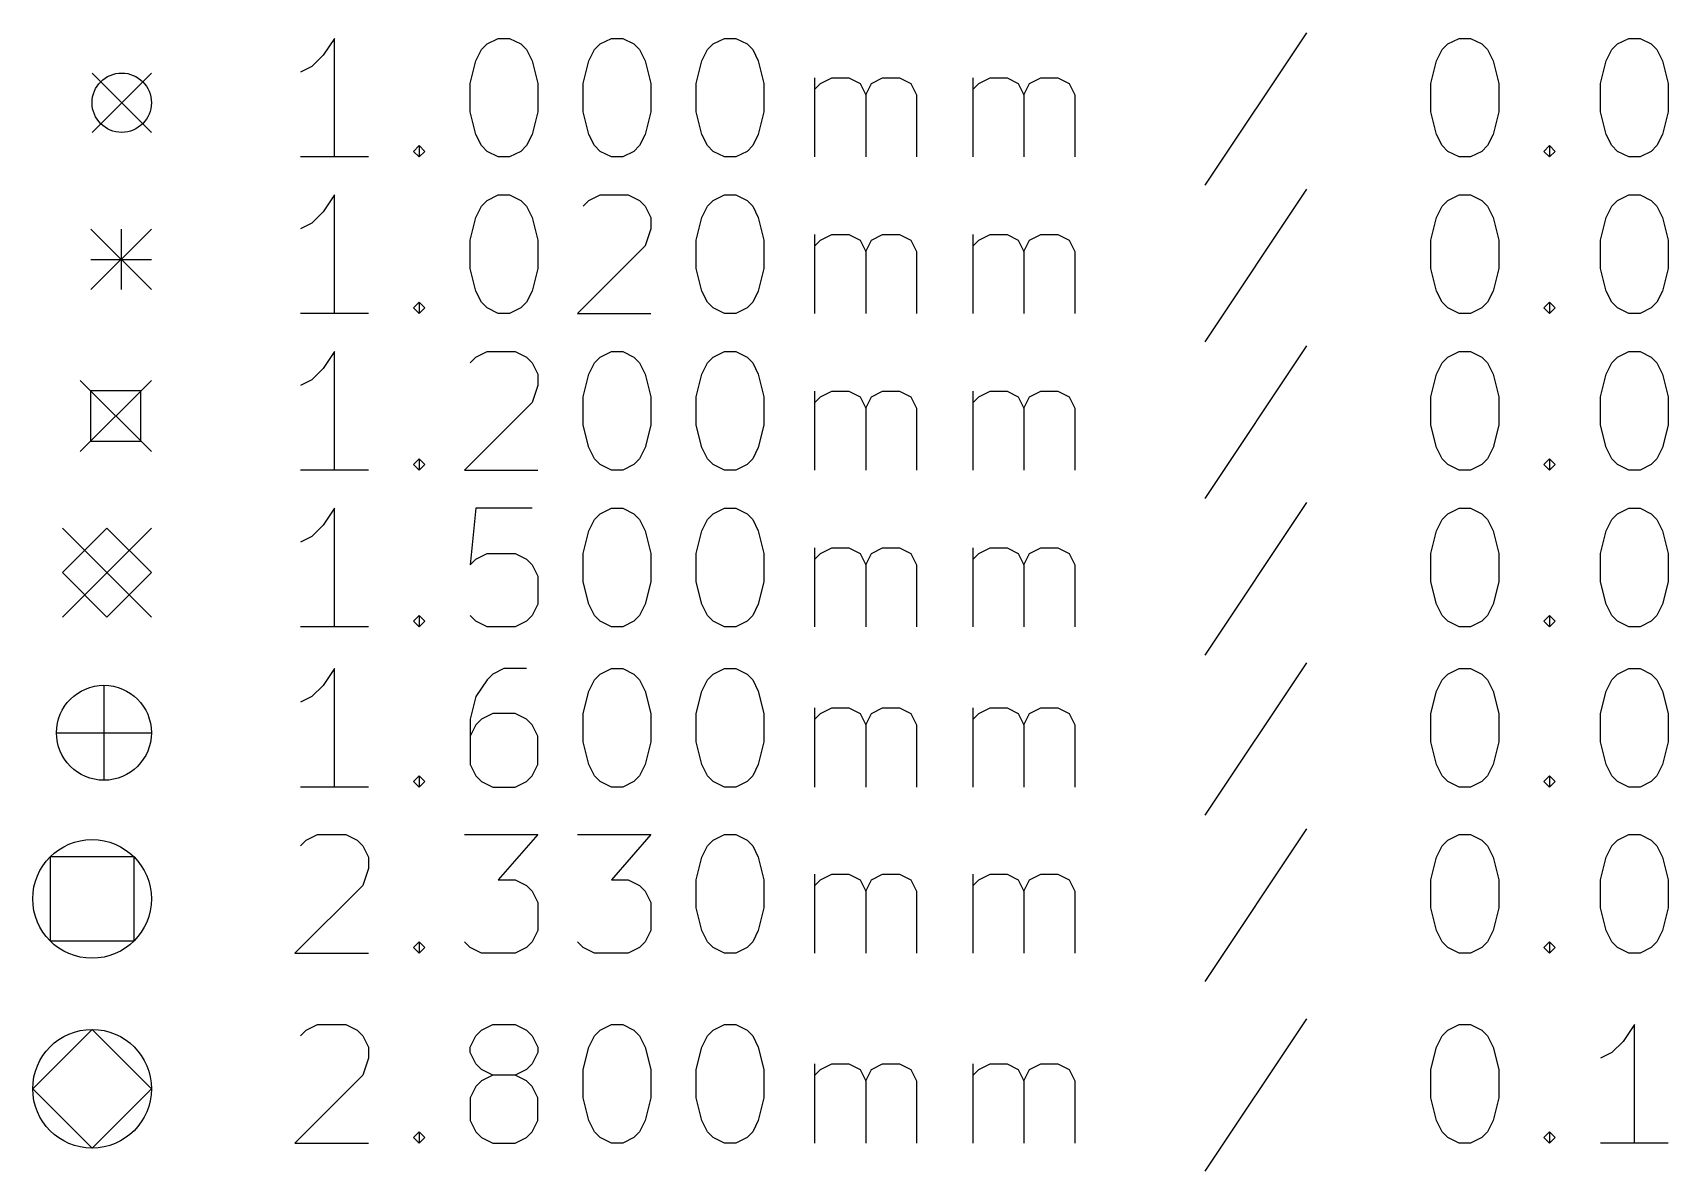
# Model space of a CAD drawing. Extents: x 62 to 364, y -235 to -47.
# Drawn here: x 61.75 to 89.31, y -235.12 to -215.93 of the extents above; entities that cross this region are included whole.
import ezdxf

# ---------------------------------------------------------------- set-up
doc = ezdxf.new("R2010")
doc.units = 0
doc.layers.add('BLACK', color=7, linetype='CONTINUOUS')

msp = doc.modelspace()

# ---------------------------------------------------------------- linework, layer by layer
at = {"layer": 'BLACK', "linetype": 'CONTINUOUS'}
for p, q in [((66.834, -216.025), (66.6435, -216.311)), ((66.834, -218.025), (66.834, -216.025)), ((69.4054, -216.12), (69.5959, -216.025)), ((69.5959, -216.025), (69.7863, -216.025)), ((69.7863, -216.025), (69.9768, -216.12)), ((71.3101, -216.12), (71.5006, -216.025)), ((71.5006, -216.025), (71.6911, -216.025)), ((71.6911, -216.025), (71.8816, -216.12)), ((73.2149, -216.12), (73.4054, -216.025)), ((73.4054, -216.025), (73.5959, -216.025)), ((73.5959, -216.025), (73.7863, -216.12)), ((83.2149, -215.93), (81.5006, -218.501)), ((85.5959, -216.12), (85.7863, -216.025)), ((85.7863, -216.025), (85.9768, -216.025)), ((85.9768, -216.025), (86.1673, -216.12)), ((88.453, -216.12), (88.6435, -216.025)), ((88.6435, -216.025), (88.834, -216.025)), ((88.834, -216.025), (89.0244, -216.12)), ((66.6435, -216.311), (66.453, -216.501)), ((69.2149, -216.406), (69.3101, -216.215)), ((69.3101, -216.215), (69.4054, -216.12)), ((69.9768, -216.12), (70.0721, -216.215)), ((70.0721, -216.215), (70.1673, -216.406)), ((71.1197, -216.406), (71.2149, -216.215)), ((71.2149, -216.215), (71.3101, -216.12)), ((71.8816, -216.12), (71.9768, -216.215)), ((71.9768, -216.215), (72.0721, -216.406)), ((73.0244, -216.406), (73.1197, -216.215)), ((73.1197, -216.215), (73.2149, -216.12)), ((73.7863, -216.12), (73.8816, -216.215)), ((73.8816, -216.215), (73.9768, -216.406)), ((85.4054, -216.406), (85.5006, -216.215)), ((85.5006, -216.215), (85.5959, -216.12)), ((86.1673, -216.12), (86.2625, -216.215)), ((86.2625, -216.215), (86.3578, -216.406)), ((88.2625, -216.406), (88.3578, -216.215)), ((88.3578, -216.215), (88.453, -216.12)), ((89.0244, -216.12), (89.1197, -216.215)), ((89.1197, -216.215), (89.2149, -216.406)), ((62.75, -216.61), (63.75, -217.61)), ((63.75, -216.61), (62.75, -217.61)), ((66.453, -216.501), (66.2625, -216.596)), ((69.1197, -216.787), (69.2149, -216.406)), ((70.1673, -216.406), (70.2625, -216.787)), ((71.0244, -216.787), (71.1197, -216.406)), ((72.0721, -216.406), (72.1673, -216.787)), ((72.9292, -216.787), (73.0244, -216.406)), ((73.9768, -216.406), (74.0721, -216.787)), ((85.3102, -216.787), (85.4054, -216.406)), ((86.3578, -216.406), (86.453, -216.787)), ((88.1673, -216.787), (88.2625, -216.406)), ((89.2149, -216.406), (89.3102, -216.787)), ((69.1197, -217.263), (69.1197, -216.787)), ((70.2625, -216.787), (70.2625, -217.263)), ((71.0244, -217.263), (71.0244, -216.787)), ((72.1673, -216.787), (72.1673, -217.263)), ((72.9292, -217.263), (72.9292, -216.787)), ((74.0721, -216.787), (74.0721, -217.263)), ((74.9292, -218.025), (74.9292, -216.692)), ((74.9292, -216.882), (75.0244, -216.787)), ((75.0244, -216.787), (75.2149, -216.692)), ((75.2149, -216.692), (75.5006, -216.692)), ((75.5006, -216.692), (75.6911, -216.787)), ((75.6911, -216.787), (75.7863, -216.977)), ((75.7863, -216.977), (75.8816, -216.787)), ((75.8816, -216.787), (76.0721, -216.692)), ((76.0721, -216.692), (76.3578, -216.692)), ((76.3578, -216.692), (76.5482, -216.787)), ((76.5482, -216.787), (76.6435, -216.977)), ((77.5959, -218.025), (77.5959, -216.692)), ((77.5959, -216.882), (77.6911, -216.787)), ((77.6911, -216.787), (77.8816, -216.692)), ((77.8816, -216.692), (78.1673, -216.692)), ((78.1673, -216.692), (78.3578, -216.787)), ((78.3578, -216.787), (78.453, -216.977)), ((78.453, -216.977), (78.5482, -216.787)), ((78.5482, -216.787), (78.7387, -216.692)), ((78.7387, -216.692), (79.0244, -216.692)), ((79.0244, -216.692), (79.2149, -216.787)), ((79.2149, -216.787), (79.3101, -216.977)), ((85.3102, -217.263), (85.3102, -216.787)), ((86.453, -216.787), (86.453, -217.263)), ((88.1673, -217.263), (88.1673, -216.787)), ((89.3102, -216.787), (89.3102, -217.263)), ((75.7863, -216.977), (75.7863, -218.025)), ((76.6435, -216.977), (76.6435, -218.025)), ((78.453, -216.977), (78.453, -218.025)), ((79.3101, -216.977), (79.3101, -218.025)), ((69.2149, -217.644), (69.1197, -217.263)), ((70.2625, -217.263), (70.1673, -217.644)), ((71.1197, -217.644), (71.0244, -217.263)), ((72.1673, -217.263), (72.0721, -217.644)), ((73.0244, -217.644), (72.9292, -217.263)), ((74.0721, -217.263), (73.9768, -217.644)), ((85.4054, -217.644), (85.3102, -217.263)), ((86.453, -217.263), (86.3578, -217.644)), ((88.2625, -217.644), (88.1673, -217.263)), ((89.3102, -217.263), (89.2149, -217.644)), ((69.3101, -217.834), (69.2149, -217.644)), ((70.1673, -217.644), (70.0721, -217.834)), ((71.2149, -217.834), (71.1197, -217.644)), ((72.0721, -217.644), (71.9768, -217.834)), ((73.1197, -217.834), (73.0244, -217.644)), ((73.9768, -217.644), (73.8816, -217.834)), ((85.5006, -217.834), (85.4054, -217.644)), ((86.3578, -217.644), (86.2625, -217.834)), ((88.3578, -217.834), (88.2625, -217.644)), ((89.2149, -217.644), (89.1197, -217.834)), ((68.1673, -217.93), (68.2625, -217.834)), ((68.2625, -218.025), (68.1673, -217.93)), ((68.2625, -217.834), (68.3578, -217.93)), ((68.2625, -217.834), (68.2625, -218.025)), ((68.3578, -217.93), (68.2625, -218.025)), ((69.4054, -217.93), (69.3101, -217.834)), ((69.5959, -218.025), (69.4054, -217.93)), ((69.9768, -217.93), (69.7863, -218.025)), ((70.0721, -217.834), (69.9768, -217.93)), ((71.3101, -217.93), (71.2149, -217.834)), ((71.5006, -218.025), (71.3101, -217.93)), ((71.8816, -217.93), (71.6911, -218.025)), ((71.9768, -217.834), (71.8816, -217.93)), ((73.2149, -217.93), (73.1197, -217.834)), ((73.4054, -218.025), (73.2149, -217.93)), ((73.7863, -217.93), (73.5959, -218.025)), ((73.8816, -217.834), (73.7863, -217.93)), ((85.5959, -217.93), (85.5006, -217.834)), ((85.7863, -218.025), (85.5959, -217.93)), ((86.1673, -217.93), (85.9768, -218.025)), ((86.2625, -217.834), (86.1673, -217.93)), ((87.2149, -217.93), (87.3102, -217.834)), ((87.3102, -218.025), (87.2149, -217.93)), ((87.3102, -217.834), (87.4054, -217.93)), ((87.3102, -217.834), (87.3102, -218.025)), ((87.4054, -217.93), (87.3102, -218.025)), ((88.453, -217.93), (88.3578, -217.834)), ((88.6435, -218.025), (88.453, -217.93)), ((89.0244, -217.93), (88.834, -218.025)), ((89.1197, -217.834), (89.0244, -217.93)), ((67.4054, -218.025), (66.2625, -218.025)), ((69.7863, -218.025), (69.5959, -218.025)), ((71.6911, -218.025), (71.5006, -218.025)), ((73.5959, -218.025), (73.4054, -218.025)), ((85.9768, -218.025), (85.7863, -218.025)), ((88.834, -218.025), (88.6435, -218.025)), ((66.834, -218.665), (66.6435, -218.951)), ((66.834, -220.665), (66.834, -218.665)), ((69.3101, -218.855), (69.4054, -218.76)), ((69.4054, -218.76), (69.5959, -218.665)), ((69.5959, -218.665), (69.7863, -218.665)), ((69.7863, -218.665), (69.9768, -218.76)), ((69.9768, -218.76), (70.0721, -218.855)), ((71.0244, -218.855), (71.1197, -218.76)), ((71.1197, -218.76), (71.3101, -218.665)), ((71.3101, -218.665), (71.7863, -218.665)), ((71.7863, -218.665), (71.9768, -218.76)), ((71.9768, -218.76), (72.0721, -218.855)), ((73.1197, -218.855), (73.2149, -218.76)), ((73.2149, -218.76), (73.4054, -218.665)), ((73.4054, -218.665), (73.5959, -218.665)), ((73.5959, -218.665), (73.7863, -218.76)), ((73.7863, -218.76), (73.8816, -218.855)), ((83.2149, -218.57), (81.5006, -221.141)), ((85.5006, -218.855), (85.5959, -218.76)), ((85.5959, -218.76), (85.7863, -218.665)), ((85.7863, -218.665), (85.9768, -218.665)), ((85.9768, -218.665), (86.1673, -218.76)), ((86.1673, -218.76), (86.2625, -218.855)), ((88.3578, -218.855), (88.453, -218.76)), ((88.453, -218.76), (88.6435, -218.665)), ((88.6435, -218.665), (88.834, -218.665)), ((88.834, -218.665), (89.0244, -218.76)), ((89.0244, -218.76), (89.1197, -218.855)), ((66.6435, -218.951), (66.453, -219.141)), ((69.1197, -219.427), (69.2149, -219.046)), ((69.2149, -219.046), (69.3101, -218.855)), ((70.0721, -218.855), (70.1673, -219.046)), ((70.1673, -219.046), (70.2625, -219.427)), ((72.0721, -218.855), (72.1673, -219.046)), ((72.1673, -219.046), (72.1673, -219.236)), ((72.9292, -219.427), (73.0244, -219.046)), ((73.0244, -219.046), (73.1197, -218.855)), ((73.8816, -218.855), (73.9768, -219.046)), ((73.9768, -219.046), (74.0721, -219.427)), ((85.3102, -219.427), (85.4054, -219.046)), ((85.4054, -219.046), (85.5006, -218.855)), ((86.2625, -218.855), (86.3578, -219.046)), ((86.3578, -219.046), (86.453, -219.427)), ((88.1673, -219.427), (88.2625, -219.046)), ((88.2625, -219.046), (88.3578, -218.855)), ((89.1197, -218.855), (89.2149, -219.046)), ((89.2149, -219.046), (89.3102, -219.427)), ((62.73, -219.24), (63.75, -220.26)), ((63.75, -219.24), (62.73, -220.26)), ((63.24, -219.24), (63.24, -220.26)), ((66.453, -219.141), (66.2625, -219.236)), ((72.1673, -219.236), (72.0721, -219.522)), ((74.9292, -220.665), (74.9292, -219.332)), ((75.0244, -219.427), (75.2149, -219.332)), ((75.2149, -219.332), (75.5006, -219.332)), ((75.5006, -219.332), (75.6911, -219.427)), ((75.8816, -219.427), (76.0721, -219.332)), ((76.0721, -219.332), (76.3578, -219.332)), ((76.3578, -219.332), (76.5482, -219.427)), ((77.5959, -220.665), (77.5959, -219.332)), ((77.6911, -219.427), (77.8816, -219.332)), ((77.8816, -219.332), (78.1673, -219.332)), ((78.1673, -219.332), (78.3578, -219.427)), ((78.5482, -219.427), (78.7387, -219.332)), ((78.7387, -219.332), (79.0244, -219.332)), ((79.0244, -219.332), (79.2149, -219.427)), ((69.1197, -219.903), (69.1197, -219.427)), ((70.2625, -219.427), (70.2625, -219.903)), ((72.0721, -219.522), (70.9292, -220.665)), ((72.9292, -219.903), (72.9292, -219.427)), ((74.0721, -219.427), (74.0721, -219.903)), ((74.9292, -219.522), (75.0244, -219.427)), ((75.6911, -219.427), (75.7863, -219.617)), ((75.7863, -219.617), (75.8816, -219.427)), ((75.7863, -219.617), (75.7863, -220.665)), ((76.5482, -219.427), (76.6435, -219.617)), ((76.6435, -219.617), (76.6435, -220.665)), ((77.5959, -219.522), (77.6911, -219.427)), ((78.3578, -219.427), (78.453, -219.617)), ((78.453, -219.617), (78.5482, -219.427)), ((78.453, -219.617), (78.453, -220.665)), ((79.2149, -219.427), (79.3101, -219.617)), ((79.3101, -219.617), (79.3101, -220.665)), ((85.3102, -219.903), (85.3102, -219.427)), ((86.453, -219.427), (86.453, -219.903)), ((88.1673, -219.903), (88.1673, -219.427)), ((89.3102, -219.427), (89.3102, -219.903)), ((62.73, -219.75), (63.75, -219.75)), ((69.2149, -220.284), (69.1197, -219.903)), ((70.2625, -219.903), (70.1673, -220.284)), ((73.0244, -220.284), (72.9292, -219.903)), ((74.0721, -219.903), (73.9768, -220.284)), ((85.4054, -220.284), (85.3102, -219.903)), ((86.453, -219.903), (86.3578, -220.284)), ((88.2625, -220.284), (88.1673, -219.903)), ((89.3102, -219.903), (89.2149, -220.284)), ((68.1673, -220.57), (68.2625, -220.474)), ((68.2625, -220.474), (68.3578, -220.57)), ((68.2625, -220.474), (68.2625, -220.665)), ((69.3101, -220.474), (69.2149, -220.284)), ((69.4054, -220.57), (69.3101, -220.474)), ((70.0721, -220.474), (69.9768, -220.57)), ((70.1673, -220.284), (70.0721, -220.474)), ((73.1197, -220.474), (73.0244, -220.284)), ((73.2149, -220.57), (73.1197, -220.474)), ((73.8816, -220.474), (73.7863, -220.57)), ((73.9768, -220.284), (73.8816, -220.474)), ((85.5006, -220.474), (85.4054, -220.284)), ((85.5959, -220.57), (85.5006, -220.474)), ((86.2625, -220.474), (86.1673, -220.57)), ((86.3578, -220.284), (86.2625, -220.474)), ((87.2149, -220.57), (87.3102, -220.474)), ((87.3102, -220.474), (87.4054, -220.57)), ((87.3102, -220.474), (87.3102, -220.665)), ((88.3578, -220.474), (88.2625, -220.284)), ((88.453, -220.57), (88.3578, -220.474)), ((89.1197, -220.474), (89.0244, -220.57)), ((89.2149, -220.284), (89.1197, -220.474)), ((67.4054, -220.665), (66.2625, -220.665)), ((68.2625, -220.665), (68.1673, -220.57)), ((68.3578, -220.57), (68.2625, -220.665)), ((69.5959, -220.665), (69.4054, -220.57)), ((69.7863, -220.665), (69.5959, -220.665)), ((69.9768, -220.57), (69.7863, -220.665)), ((70.9292, -220.665), (72.1673, -220.665)), ((73.4054, -220.665), (73.2149, -220.57)), ((73.5959, -220.665), (73.4054, -220.665)), ((73.7863, -220.57), (73.5959, -220.665)), ((85.7863, -220.665), (85.5959, -220.57)), ((85.9768, -220.665), (85.7863, -220.665)), ((86.1673, -220.57), (85.9768, -220.665)), ((87.3102, -220.665), (87.2149, -220.57)), ((87.4054, -220.57), (87.3102, -220.665)), ((88.6435, -220.665), (88.453, -220.57)), ((88.834, -220.665), (88.6435, -220.665)), ((89.0244, -220.57), (88.834, -220.665)), ((66.834, -221.305), (66.6435, -221.591)), ((66.834, -223.305), (66.834, -221.305)), ((69.2149, -221.4), (69.4054, -221.305)), ((69.4054, -221.305), (69.8816, -221.305)), ((69.8816, -221.305), (70.0721, -221.4)), ((71.3101, -221.4), (71.5006, -221.305)), ((71.5006, -221.305), (71.6911, -221.305)), ((71.6911, -221.305), (71.8816, -221.4)), ((73.2149, -221.4), (73.4054, -221.305)), ((73.4054, -221.305), (73.5959, -221.305)), ((73.5959, -221.305), (73.7863, -221.4)), ((83.2149, -221.21), (81.5006, -223.781)), ((85.5959, -221.4), (85.7863, -221.305)), ((85.7863, -221.305), (85.9768, -221.305)), ((85.9768, -221.305), (86.1673, -221.4)), ((88.453, -221.4), (88.6435, -221.305)), ((88.6435, -221.305), (88.834, -221.305)), ((88.834, -221.305), (89.0244, -221.4)), ((69.1197, -221.495), (69.2149, -221.4)), ((70.0721, -221.4), (70.1673, -221.495)), ((70.1673, -221.495), (70.2625, -221.686)), ((71.1197, -221.686), (71.2149, -221.495)), ((71.2149, -221.495), (71.3101, -221.4)), ((71.8816, -221.4), (71.9768, -221.495)), ((71.9768, -221.495), (72.0721, -221.686)), ((73.0244, -221.686), (73.1197, -221.495)), ((73.1197, -221.495), (73.2149, -221.4)), ((73.7863, -221.4), (73.8816, -221.495)), ((73.8816, -221.495), (73.9768, -221.686)), ((85.4054, -221.686), (85.5006, -221.495)), ((85.5006, -221.495), (85.5959, -221.4)), ((86.1673, -221.4), (86.2625, -221.495)), ((86.2625, -221.495), (86.3578, -221.686)), ((88.2625, -221.686), (88.3578, -221.495)), ((88.3578, -221.495), (88.453, -221.4)), ((89.0244, -221.4), (89.1197, -221.495)), ((89.1197, -221.495), (89.2149, -221.686)), ((62.55, -221.79), (63.75, -222.99)), ((63.75, -221.79), (62.55, -222.99)), ((66.453, -221.781), (66.2625, -221.876)), ((66.6435, -221.591), (66.453, -221.781)), ((70.2625, -221.686), (70.2625, -221.876)), ((71.0244, -222.067), (71.1197, -221.686)), ((72.0721, -221.686), (72.1673, -222.067)), ((72.9292, -222.067), (73.0244, -221.686)), ((73.9768, -221.686), (74.0721, -222.067)), ((85.3102, -222.067), (85.4054, -221.686)), ((86.3578, -221.686), (86.453, -222.067)), ((88.1673, -222.067), (88.2625, -221.686)), ((89.2149, -221.686), (89.3102, -222.067)), ((63.5743, -221.966), (62.7257, -221.966)), ((62.7257, -221.966), (62.7257, -222.814)), ((63.5743, -222.814), (63.5743, -221.966)), ((70.2625, -221.876), (70.1673, -222.162)), ((71.0244, -222.543), (71.0244, -222.067)), ((72.1673, -222.067), (72.1673, -222.543)), ((72.9292, -222.543), (72.9292, -222.067)), ((74.0721, -222.067), (74.0721, -222.543)), ((74.9292, -223.305), (74.9292, -221.972)), ((74.9292, -222.162), (75.0244, -222.067)), ((75.0244, -222.067), (75.2149, -221.972)), ((75.2149, -221.972), (75.5006, -221.972)), ((75.5006, -221.972), (75.6911, -222.067)), ((75.6911, -222.067), (75.7863, -222.257)), ((75.7863, -222.257), (75.8816, -222.067)), ((75.8816, -222.067), (76.0721, -221.972)), ((76.0721, -221.972), (76.3578, -221.972)), ((76.3578, -221.972), (76.5482, -222.067)), ((76.5482, -222.067), (76.6435, -222.257)), ((77.5959, -223.305), (77.5959, -221.972)), ((77.5959, -222.162), (77.6911, -222.067)), ((77.6911, -222.067), (77.8816, -221.972)), ((77.8816, -221.972), (78.1673, -221.972)), ((78.1673, -221.972), (78.3578, -222.067)), ((78.3578, -222.067), (78.453, -222.257)), ((78.453, -222.257), (78.5482, -222.067)), ((78.5482, -222.067), (78.7387, -221.972)), ((78.7387, -221.972), (79.0244, -221.972)), ((79.0244, -221.972), (79.2149, -222.067)), ((79.2149, -222.067), (79.3101, -222.257)), ((85.3102, -222.543), (85.3102, -222.067)), ((86.453, -222.067), (86.453, -222.543)), ((88.1673, -222.543), (88.1673, -222.067)), ((89.3102, -222.067), (89.3102, -222.543)), ((70.1673, -222.162), (69.0244, -223.305)), ((75.7863, -222.257), (75.7863, -223.305)), ((76.6435, -222.257), (76.6435, -223.305)), ((78.453, -222.257), (78.453, -223.305)), ((79.3101, -222.257), (79.3101, -223.305)), ((71.1197, -222.924), (71.0244, -222.543)), ((72.1673, -222.543), (72.0721, -222.924)), ((73.0244, -222.924), (72.9292, -222.543)), ((74.0721, -222.543), (73.9768, -222.924)), ((85.4054, -222.924), (85.3102, -222.543)), ((86.453, -222.543), (86.3578, -222.924)), ((88.2625, -222.924), (88.1673, -222.543)), ((89.3102, -222.543), (89.2149, -222.924)), ((62.7257, -222.814), (63.5743, -222.814)), ((71.2149, -223.114), (71.1197, -222.924)), ((72.0721, -222.924), (71.9768, -223.114)), ((73.1197, -223.114), (73.0244, -222.924)), ((73.9768, -222.924), (73.8816, -223.114)), ((85.5006, -223.114), (85.4054, -222.924)), ((86.3578, -222.924), (86.2625, -223.114)), ((88.3578, -223.114), (88.2625, -222.924)), ((89.2149, -222.924), (89.1197, -223.114)), ((68.1673, -223.21), (68.2625, -223.114)), ((68.2625, -223.305), (68.1673, -223.21)), ((68.2625, -223.114), (68.3578, -223.21)), ((68.2625, -223.114), (68.2625, -223.305)), ((68.3578, -223.21), (68.2625, -223.305)), ((71.3101, -223.21), (71.2149, -223.114)), ((71.5006, -223.305), (71.3101, -223.21)), ((71.8816, -223.21), (71.6911, -223.305)), ((71.9768, -223.114), (71.8816, -223.21)), ((73.2149, -223.21), (73.1197, -223.114)), ((73.4054, -223.305), (73.2149, -223.21)), ((73.7863, -223.21), (73.5959, -223.305)), ((73.8816, -223.114), (73.7863, -223.21)), ((85.5959, -223.21), (85.5006, -223.114)), ((85.7863, -223.305), (85.5959, -223.21)), ((86.1673, -223.21), (85.9768, -223.305)), ((86.2625, -223.114), (86.1673, -223.21)), ((87.2149, -223.21), (87.3102, -223.114)), ((87.3102, -223.305), (87.2149, -223.21)), ((87.3102, -223.114), (87.4054, -223.21)), ((87.3102, -223.114), (87.3102, -223.305)), ((87.4054, -223.21), (87.3102, -223.305)), ((88.453, -223.21), (88.3578, -223.114)), ((88.6435, -223.305), (88.453, -223.21)), ((89.0244, -223.21), (88.834, -223.305)), ((89.1197, -223.114), (89.0244, -223.21)), ((67.4054, -223.305), (66.2625, -223.305)), ((69.0244, -223.305), (70.2625, -223.305)), ((71.6911, -223.305), (71.5006, -223.305)), ((73.5959, -223.305), (73.4054, -223.305)), ((85.9768, -223.305), (85.7863, -223.305)), ((88.834, -223.305), (88.6435, -223.305)), ((66.834, -223.945), (66.6435, -224.231)), ((66.834, -225.945), (66.834, -223.945)), ((69.2149, -223.945), (69.1197, -224.897)), ((70.1673, -223.945), (69.2149, -223.945)), ((71.2149, -224.135), (71.3101, -224.04)), ((71.3101, -224.04), (71.5006, -223.945)), ((71.5006, -223.945), (71.6911, -223.945)), ((71.6911, -223.945), (71.8816, -224.04)), ((71.8816, -224.04), (71.9768, -224.135)), ((73.1197, -224.135), (73.2149, -224.04)), ((73.2149, -224.04), (73.4054, -223.945)), ((73.4054, -223.945), (73.5959, -223.945)), ((73.5959, -223.945), (73.7863, -224.04)), ((73.7863, -224.04), (73.8816, -224.135)), ((83.2149, -223.85), (81.5006, -226.421)), ((85.5006, -224.135), (85.5959, -224.04)), ((85.5959, -224.04), (85.7863, -223.945)), ((85.7863, -223.945), (85.9768, -223.945)), ((85.9768, -223.945), (86.1673, -224.04)), ((86.1673, -224.04), (86.2625, -224.135)), ((88.3578, -224.135), (88.453, -224.04)), ((88.453, -224.04), (88.6435, -223.945)), ((88.6435, -223.945), (88.834, -223.945)), ((88.834, -223.945), (89.0244, -224.04)), ((89.0244, -224.04), (89.1197, -224.135)), ((62.25, -224.28), (63.75, -225.78)), ((63.75, -224.28), (62.25, -225.78)), ((63, -224.28), (62.25, -225.03)), ((63.75, -225.03), (63, -224.28)), ((66.6435, -224.231), (66.453, -224.421)), ((71.0244, -224.707), (71.1197, -224.326)), ((71.1197, -224.326), (71.2149, -224.135)), ((71.9768, -224.135), (72.0721, -224.326)), ((72.0721, -224.326), (72.1673, -224.707)), ((72.9292, -224.707), (73.0244, -224.326)), ((73.0244, -224.326), (73.1197, -224.135)), ((73.8816, -224.135), (73.9768, -224.326)), ((73.9768, -224.326), (74.0721, -224.707)), ((85.3102, -224.707), (85.4054, -224.326)), ((85.4054, -224.326), (85.5006, -224.135)), ((86.2625, -224.135), (86.3578, -224.326)), ((86.3578, -224.326), (86.453, -224.707)), ((88.1673, -224.707), (88.2625, -224.326)), ((88.2625, -224.326), (88.3578, -224.135)), ((89.1197, -224.135), (89.2149, -224.326)), ((89.2149, -224.326), (89.3102, -224.707)), ((66.453, -224.421), (66.2625, -224.516)), ((74.9292, -225.945), (74.9292, -224.612)), ((75.0244, -224.707), (75.2149, -224.612)), ((75.2149, -224.612), (75.5006, -224.612)), ((75.5006, -224.612), (75.6911, -224.707)), ((75.8816, -224.707), (76.0721, -224.612)), ((76.0721, -224.612), (76.3578, -224.612)), ((76.3578, -224.612), (76.5482, -224.707)), ((77.5959, -225.945), (77.5959, -224.612)), ((77.6911, -224.707), (77.8816, -224.612)), ((77.8816, -224.612), (78.1673, -224.612)), ((78.1673, -224.612), (78.3578, -224.707)), ((78.5482, -224.707), (78.7387, -224.612)), ((78.7387, -224.612), (79.0244, -224.612)), ((79.0244, -224.612), (79.2149, -224.707)), ((69.1197, -224.897), (69.2149, -224.802)), ((69.2149, -224.802), (69.4054, -224.707)), ((69.4054, -224.707), (69.8816, -224.707)), ((69.8816, -224.707), (70.0721, -224.802)), ((70.0721, -224.802), (70.1673, -224.897)), ((71.0244, -225.183), (71.0244, -224.707)), ((72.1673, -224.707), (72.1673, -225.183)), ((72.9292, -225.183), (72.9292, -224.707)), ((74.0721, -224.707), (74.0721, -225.183)), ((74.9292, -224.802), (75.0244, -224.707)), ((75.6911, -224.707), (75.7863, -224.897)), ((75.7863, -224.897), (75.8816, -224.707)), ((76.5482, -224.707), (76.6435, -224.897)), ((77.5959, -224.802), (77.6911, -224.707)), ((78.3578, -224.707), (78.453, -224.897)), ((78.453, -224.897), (78.5482, -224.707)), ((79.2149, -224.707), (79.3101, -224.897)), ((85.3102, -225.183), (85.3102, -224.707)), ((86.453, -224.707), (86.453, -225.183)), ((88.1673, -225.183), (88.1673, -224.707)), ((89.3102, -224.707), (89.3102, -225.183)), ((62.25, -225.03), (63, -225.78)), ((63, -225.78), (63.75, -225.03)), ((70.1673, -224.897), (70.2625, -225.088)), ((70.2625, -225.088), (70.2625, -225.564)), ((75.7863, -224.897), (75.7863, -225.945)), ((76.6435, -224.897), (76.6435, -225.945)), ((78.453, -224.897), (78.453, -225.945)), ((79.3101, -224.897), (79.3101, -225.945)), ((71.1197, -225.564), (71.0244, -225.183)), ((72.1673, -225.183), (72.0721, -225.564)), ((73.0244, -225.564), (72.9292, -225.183)), ((74.0721, -225.183), (73.9768, -225.564)), ((85.4054, -225.564), (85.3102, -225.183)), ((86.453, -225.183), (86.3578, -225.564)), ((88.2625, -225.564), (88.1673, -225.183)), ((89.3102, -225.183), (89.2149, -225.564)), ((70.2625, -225.564), (70.1673, -225.754)), ((71.2149, -225.754), (71.1197, -225.564)), ((72.0721, -225.564), (71.9768, -225.754)), ((73.1197, -225.754), (73.0244, -225.564)), ((73.9768, -225.564), (73.8816, -225.754)), ((85.5006, -225.754), (85.4054, -225.564)), ((86.3578, -225.564), (86.2625, -225.754)), ((88.3578, -225.754), (88.2625, -225.564)), ((89.2149, -225.564), (89.1197, -225.754)), ((67.4054, -225.945), (66.2625, -225.945)), ((68.1673, -225.85), (68.2625, -225.754)), ((68.2625, -225.945), (68.1673, -225.85)), ((68.2625, -225.754), (68.3578, -225.85)), ((68.2625, -225.754), (68.2625, -225.945)), ((68.3578, -225.85), (68.2625, -225.945)), ((69.2149, -225.85), (69.1197, -225.754)), ((69.4054, -225.945), (69.2149, -225.85)), ((69.8816, -225.945), (69.4054, -225.945)), ((70.0721, -225.85), (69.8816, -225.945)), ((70.1673, -225.754), (70.0721, -225.85)), ((71.3101, -225.85), (71.2149, -225.754)), ((71.5006, -225.945), (71.3101, -225.85)), ((71.6911, -225.945), (71.5006, -225.945)), ((71.8816, -225.85), (71.6911, -225.945)), ((71.9768, -225.754), (71.8816, -225.85)), ((73.2149, -225.85), (73.1197, -225.754)), ((73.4054, -225.945), (73.2149, -225.85)), ((73.5959, -225.945), (73.4054, -225.945)), ((73.7863, -225.85), (73.5959, -225.945)), ((73.8816, -225.754), (73.7863, -225.85)), ((85.5959, -225.85), (85.5006, -225.754)), ((85.7863, -225.945), (85.5959, -225.85)), ((85.9768, -225.945), (85.7863, -225.945)), ((86.1673, -225.85), (85.9768, -225.945)), ((86.2625, -225.754), (86.1673, -225.85)), ((87.2149, -225.85), (87.3102, -225.754)), ((87.3102, -225.945), (87.2149, -225.85)), ((87.3102, -225.754), (87.4054, -225.85)), ((87.3102, -225.754), (87.3102, -225.945)), ((87.4054, -225.85), (87.3102, -225.945)), ((88.453, -225.85), (88.3578, -225.754)), ((88.6435, -225.945), (88.453, -225.85)), ((88.834, -225.945), (88.6435, -225.945)), ((89.0244, -225.85), (88.834, -225.945)), ((89.1197, -225.754), (89.0244, -225.85)), ((66.834, -226.645), (66.6435, -226.931)), ((66.834, -228.645), (66.834, -226.645)), ((69.5006, -226.74), (69.4054, -226.835)), ((69.6911, -226.645), (69.5006, -226.74)), ((70.0721, -226.645), (69.6911, -226.645)), ((71.2149, -226.835), (71.3101, -226.74)), ((71.3101, -226.74), (71.5006, -226.645)), ((71.5006, -226.645), (71.6911, -226.645)), ((71.6911, -226.645), (71.8816, -226.74)), ((71.8816, -226.74), (71.9768, -226.835)), ((73.1197, -226.835), (73.2149, -226.74)), ((73.2149, -226.74), (73.4054, -226.645)), ((73.4054, -226.645), (73.5959, -226.645)), ((73.5959, -226.645), (73.7863, -226.74)), ((73.7863, -226.74), (73.8816, -226.835)), ((83.2149, -226.55), (81.5006, -229.121)), ((85.5006, -226.835), (85.5959, -226.74)), ((85.5959, -226.74), (85.7863, -226.645)), ((85.7863, -226.645), (85.9768, -226.645)), ((85.9768, -226.645), (86.1673, -226.74)), ((86.1673, -226.74), (86.2625, -226.835)), ((88.3578, -226.835), (88.453, -226.74)), ((88.453, -226.74), (88.6435, -226.645)), ((88.6435, -226.645), (88.834, -226.645)), ((88.834, -226.645), (89.0244, -226.74)), ((89.0244, -226.74), (89.1197, -226.835)), ((62.95, -226.93), (62.95, -228.53)), ((66.6435, -226.931), (66.453, -227.121)), ((69.4054, -226.835), (69.2149, -227.121)), ((71.0244, -227.407), (71.1197, -227.026)), ((71.1197, -227.026), (71.2149, -226.835)), ((71.9768, -226.835), (72.0721, -227.026)), ((72.0721, -227.026), (72.1673, -227.407)), ((72.9292, -227.407), (73.0244, -227.026)), ((73.0244, -227.026), (73.1197, -226.835)), ((73.8816, -226.835), (73.9768, -227.026)), ((73.9768, -227.026), (74.0721, -227.407)), ((85.3102, -227.407), (85.4054, -227.026)), ((85.4054, -227.026), (85.5006, -226.835)), ((86.2625, -226.835), (86.3578, -227.026)), ((86.3578, -227.026), (86.453, -227.407)), ((88.1673, -227.407), (88.2625, -227.026)), ((88.2625, -227.026), (88.3578, -226.835)), ((89.1197, -226.835), (89.2149, -227.026)), ((89.2149, -227.026), (89.3102, -227.407)), ((66.453, -227.121), (66.2625, -227.216)), ((69.2149, -227.121), (69.1197, -227.502)), ((74.9292, -228.645), (74.9292, -227.312)), ((75.0244, -227.407), (75.2149, -227.312)), ((75.2149, -227.312), (75.5006, -227.312)), ((75.5006, -227.312), (75.6911, -227.407)), ((75.8816, -227.407), (76.0721, -227.312)), ((76.0721, -227.312), (76.3578, -227.312)), ((76.3578, -227.312), (76.5482, -227.407)), ((77.5959, -228.645), (77.5959, -227.312)), ((77.6911, -227.407), (77.8816, -227.312)), ((77.8816, -227.312), (78.1673, -227.312)), ((78.1673, -227.312), (78.3578, -227.407)), ((78.5482, -227.407), (78.7387, -227.312)), ((78.7387, -227.312), (79.0244, -227.312)), ((79.0244, -227.312), (79.2149, -227.407)), ((69.1197, -227.502), (69.1197, -228.264)), ((69.2149, -227.597), (69.1197, -227.788)), ((69.3101, -227.502), (69.2149, -227.597)), ((69.5006, -227.407), (69.3101, -227.502)), ((69.8816, -227.407), (69.5006, -227.407)), ((70.0721, -227.502), (69.8816, -227.407)), ((70.1673, -227.597), (70.0721, -227.502)), ((70.2625, -227.788), (70.1673, -227.597)), ((71.0244, -227.883), (71.0244, -227.407)), ((72.1673, -227.407), (72.1673, -227.883)), ((72.9292, -227.883), (72.9292, -227.407)), ((74.0721, -227.407), (74.0721, -227.883)), ((74.9292, -227.502), (75.0244, -227.407)), ((75.6911, -227.407), (75.7863, -227.597)), ((75.7863, -227.597), (75.8816, -227.407)), ((75.7863, -227.597), (75.7863, -228.645)), ((76.5482, -227.407), (76.6435, -227.597)), ((76.6435, -227.597), (76.6435, -228.645)), ((77.5959, -227.502), (77.6911, -227.407)), ((78.3578, -227.407), (78.453, -227.597)), ((78.453, -227.597), (78.5482, -227.407)), ((78.453, -227.597), (78.453, -228.645)), ((79.2149, -227.407), (79.3101, -227.597)), ((79.3101, -227.597), (79.3101, -228.645)), ((85.3102, -227.883), (85.3102, -227.407)), ((86.453, -227.407), (86.453, -227.883)), ((88.1673, -227.883), (88.1673, -227.407)), ((89.3102, -227.407), (89.3102, -227.883)), ((62.15, -227.73), (63.75, -227.73)), ((70.2625, -228.264), (70.2625, -227.788)), ((71.1197, -228.264), (71.0244, -227.883)), ((72.1673, -227.883), (72.0721, -228.264)), ((73.0244, -228.264), (72.9292, -227.883)), ((74.0721, -227.883), (73.9768, -228.264)), ((85.4054, -228.264), (85.3102, -227.883)), ((86.453, -227.883), (86.3578, -228.264)), ((88.2625, -228.264), (88.1673, -227.883)), ((89.3102, -227.883), (89.2149, -228.264)), ((68.1673, -228.55), (68.2625, -228.454)), ((68.2625, -228.454), (68.3578, -228.55)), ((68.2625, -228.454), (68.2625, -228.645)), ((69.1197, -228.264), (69.2149, -228.454)), ((69.2149, -228.454), (69.3101, -228.55)), ((70.0721, -228.55), (70.1673, -228.454)), ((70.1673, -228.454), (70.2625, -228.264)), ((71.2149, -228.454), (71.1197, -228.264)), ((71.3101, -228.55), (71.2149, -228.454)), ((71.9768, -228.454), (71.8816, -228.55)), ((72.0721, -228.264), (71.9768, -228.454)), ((73.1197, -228.454), (73.0244, -228.264)), ((73.2149, -228.55), (73.1197, -228.454)), ((73.8816, -228.454), (73.7863, -228.55)), ((73.9768, -228.264), (73.8816, -228.454)), ((85.5006, -228.454), (85.4054, -228.264)), ((85.5959, -228.55), (85.5006, -228.454)), ((86.2625, -228.454), (86.1673, -228.55)), ((86.3578, -228.264), (86.2625, -228.454)), ((87.2149, -228.55), (87.3102, -228.454)), ((87.3102, -228.454), (87.4054, -228.55)), ((87.3102, -228.454), (87.3102, -228.645)), ((88.3578, -228.454), (88.2625, -228.264)), ((88.453, -228.55), (88.3578, -228.454)), ((89.1197, -228.454), (89.0244, -228.55)), ((89.2149, -228.264), (89.1197, -228.454)), ((67.4054, -228.645), (66.2625, -228.645)), ((68.2625, -228.645), (68.1673, -228.55)), ((68.3578, -228.55), (68.2625, -228.645)), ((69.3101, -228.55), (69.5006, -228.645)), ((69.5006, -228.645), (69.8816, -228.645)), ((69.8816, -228.645), (70.0721, -228.55)), ((71.5006, -228.645), (71.3101, -228.55)), ((71.6911, -228.645), (71.5006, -228.645)), ((71.8816, -228.55), (71.6911, -228.645)), ((73.4054, -228.645), (73.2149, -228.55)), ((73.5959, -228.645), (73.4054, -228.645)), ((73.7863, -228.55), (73.5959, -228.645)), ((85.7863, -228.645), (85.5959, -228.55)), ((85.9768, -228.645), (85.7863, -228.645)), ((86.1673, -228.55), (85.9768, -228.645)), ((87.3102, -228.645), (87.2149, -228.55)), ((87.4054, -228.55), (87.3102, -228.645)), ((88.6435, -228.645), (88.453, -228.55)), ((88.834, -228.645), (88.6435, -228.645)), ((89.0244, -228.55), (88.834, -228.645)), ((66.2625, -229.635), (66.3578, -229.54)), ((66.3578, -229.54), (66.5482, -229.445)), ((66.5482, -229.445), (67.0244, -229.445)), ((67.0244, -229.445), (67.2149, -229.54)), ((67.2149, -229.54), (67.3101, -229.635)), ((69.0244, -229.445), (70.2625, -229.445)), ((70.2625, -229.445), (69.5959, -230.207)), ((70.9292, -229.445), (72.1673, -229.445)), ((72.1673, -229.445), (71.5006, -230.207)), ((73.1197, -229.635), (73.2149, -229.54)), ((73.2149, -229.54), (73.4054, -229.445)), ((73.4054, -229.445), (73.5959, -229.445)), ((73.5959, -229.445), (73.7863, -229.54)), ((73.7863, -229.54), (73.8816, -229.635)), ((83.2149, -229.35), (81.5006, -231.921)), ((85.5006, -229.635), (85.5959, -229.54)), ((85.5959, -229.54), (85.7863, -229.445)), ((85.7863, -229.445), (85.9768, -229.445)), ((85.9768, -229.445), (86.1673, -229.54)), ((86.1673, -229.54), (86.2625, -229.635)), ((88.3578, -229.635), (88.453, -229.54)), ((88.453, -229.54), (88.6435, -229.445)), ((88.6435, -229.445), (88.834, -229.445)), ((88.834, -229.445), (89.0244, -229.54)), ((89.0244, -229.54), (89.1197, -229.635)), ((63.4571, -229.823), (62.0429, -229.823)), ((62.0429, -229.823), (62.0429, -231.237)), ((63.4571, -231.237), (63.4571, -229.823)), ((67.3101, -229.635), (67.4054, -229.826)), ((67.4054, -229.826), (67.4054, -230.016)), ((72.9292, -230.207), (73.0244, -229.826)), ((73.0244, -229.826), (73.1197, -229.635)), ((73.8816, -229.635), (73.9768, -229.826)), ((73.9768, -229.826), (74.0721, -230.207)), ((85.3102, -230.207), (85.4054, -229.826)), ((85.4054, -229.826), (85.5006, -229.635)), ((86.2625, -229.635), (86.3578, -229.826)), ((86.3578, -229.826), (86.453, -230.207)), ((88.1673, -230.207), (88.2625, -229.826)), ((88.2625, -229.826), (88.3578, -229.635)), ((89.1197, -229.635), (89.2149, -229.826)), ((89.2149, -229.826), (89.3102, -230.207)), ((67.4054, -230.016), (67.3101, -230.302)), ((74.9292, -231.445), (74.9292, -230.112)), ((75.0244, -230.207), (75.2149, -230.112)), ((75.2149, -230.112), (75.5006, -230.112)), ((75.5006, -230.112), (75.6911, -230.207)), ((75.8816, -230.207), (76.0721, -230.112)), ((76.0721, -230.112), (76.3578, -230.112)), ((76.3578, -230.112), (76.5482, -230.207)), ((77.5959, -231.445), (77.5959, -230.112)), ((77.6911, -230.207), (77.8816, -230.112)), ((77.8816, -230.112), (78.1673, -230.112)), ((78.1673, -230.112), (78.3578, -230.207)), ((78.5482, -230.207), (78.7387, -230.112)), ((78.7387, -230.112), (79.0244, -230.112)), ((79.0244, -230.112), (79.2149, -230.207)), ((67.3101, -230.302), (66.1673, -231.445)), ((69.5959, -230.207), (69.8816, -230.207)), ((69.8816, -230.207), (70.0721, -230.302)), ((70.0721, -230.302), (70.1673, -230.397)), ((70.1673, -230.397), (70.2625, -230.588)), ((71.5006, -230.207), (71.7863, -230.207)), ((71.7863, -230.207), (71.9768, -230.302)), ((71.9768, -230.302), (72.0721, -230.397)), ((72.0721, -230.397), (72.1673, -230.588)), ((72.9292, -230.683), (72.9292, -230.207)), ((74.0721, -230.207), (74.0721, -230.683)), ((74.9292, -230.302), (75.0244, -230.207)), ((75.6911, -230.207), (75.7863, -230.397)), ((75.7863, -230.397), (75.8816, -230.207)), ((75.7863, -230.397), (75.7863, -231.445)), ((76.5482, -230.207), (76.6435, -230.397)), ((76.6435, -230.397), (76.6435, -231.445)), ((77.5959, -230.302), (77.6911, -230.207)), ((78.3578, -230.207), (78.453, -230.397)), ((78.453, -230.397), (78.5482, -230.207)), ((78.453, -230.397), (78.453, -231.445)), ((79.2149, -230.207), (79.3101, -230.397)), ((79.3101, -230.397), (79.3101, -231.445)), ((85.3102, -230.683), (85.3102, -230.207)), ((86.453, -230.207), (86.453, -230.683)), ((88.1673, -230.683), (88.1673, -230.207)), ((89.3102, -230.207), (89.3102, -230.683)), ((70.2625, -230.588), (70.2625, -231.064)), ((72.1673, -230.588), (72.1673, -231.064)), ((73.0244, -231.064), (72.9292, -230.683)), ((74.0721, -230.683), (73.9768, -231.064)), ((85.4054, -231.064), (85.3102, -230.683)), ((86.453, -230.683), (86.3578, -231.064)), ((88.2625, -231.064), (88.1673, -230.683)), ((89.3102, -230.683), (89.2149, -231.064)), ((70.2625, -231.064), (70.1673, -231.254)), ((72.1673, -231.064), (72.0721, -231.254)), ((73.1197, -231.254), (73.0244, -231.064)), ((73.9768, -231.064), (73.8816, -231.254)), ((85.5006, -231.254), (85.4054, -231.064)), ((86.3578, -231.064), (86.2625, -231.254)), ((88.3578, -231.254), (88.2625, -231.064)), ((89.2149, -231.064), (89.1197, -231.254)), ((62.0429, -231.237), (63.4571, -231.237)), ((66.1673, -231.445), (67.4054, -231.445)), ((68.1673, -231.35), (68.2625, -231.254)), ((68.2625, -231.445), (68.1673, -231.35)), ((68.2625, -231.254), (68.3578, -231.35)), ((68.2625, -231.254), (68.2625, -231.445)), ((68.3578, -231.35), (68.2625, -231.445)), ((69.1197, -231.35), (69.0244, -231.254)), ((69.3101, -231.445), (69.1197, -231.35)), ((69.8816, -231.445), (69.3101, -231.445)), ((70.0721, -231.35), (69.8816, -231.445)), ((70.1673, -231.254), (70.0721, -231.35)), ((71.0244, -231.35), (70.9292, -231.254)), ((71.2149, -231.445), (71.0244, -231.35)), ((71.7863, -231.445), (71.2149, -231.445)), ((71.9768, -231.35), (71.7863, -231.445)), ((72.0721, -231.254), (71.9768, -231.35)), ((73.2149, -231.35), (73.1197, -231.254)), ((73.4054, -231.445), (73.2149, -231.35)), ((73.5959, -231.445), (73.4054, -231.445)), ((73.7863, -231.35), (73.5959, -231.445)), ((73.8816, -231.254), (73.7863, -231.35)), ((85.5959, -231.35), (85.5006, -231.254)), ((85.7863, -231.445), (85.5959, -231.35)), ((85.9768, -231.445), (85.7863, -231.445)), ((86.1673, -231.35), (85.9768, -231.445)), ((86.2625, -231.254), (86.1673, -231.35)), ((87.2149, -231.35), (87.3102, -231.254)), ((87.3102, -231.445), (87.2149, -231.35)), ((87.3102, -231.254), (87.4054, -231.35)), ((87.3102, -231.254), (87.3102, -231.445)), ((87.4054, -231.35), (87.3102, -231.445)), ((88.453, -231.35), (88.3578, -231.254)), ((88.6435, -231.445), (88.453, -231.35)), ((88.834, -231.445), (88.6435, -231.445)), ((89.0244, -231.35), (88.834, -231.445)), ((89.1197, -231.254), (89.0244, -231.35)), ((83.2149, -232.55), (81.5006, -235.121)), ((62.75, -232.73), (61.75, -233.73)), ((63.75, -233.73), (62.75, -232.73)), ((66.2625, -232.835), (66.3578, -232.74)), ((66.3578, -232.74), (66.5482, -232.645)), ((66.5482, -232.645), (67.0244, -232.645)), ((67.0244, -232.645), (67.2149, -232.74)), ((67.2149, -232.74), (67.3101, -232.835)), ((67.3101, -232.835), (67.4054, -233.026)), ((69.1197, -233.026), (69.2149, -232.835)), ((69.2149, -232.835), (69.3101, -232.74)), ((69.3101, -232.74), (69.5006, -232.645)), ((69.5006, -232.645), (69.8816, -232.645)), ((69.8816, -232.645), (70.0721, -232.74)), ((70.0721, -232.74), (70.1673, -232.835)), ((70.1673, -232.835), (70.2625, -233.026)), ((71.1197, -233.026), (71.2149, -232.835)), ((71.2149, -232.835), (71.3101, -232.74)), ((71.3101, -232.74), (71.5006, -232.645)), ((71.5006, -232.645), (71.6911, -232.645)), ((71.6911, -232.645), (71.8816, -232.74)), ((71.8816, -232.74), (71.9768, -232.835)), ((71.9768, -232.835), (72.0721, -233.026)), ((73.0244, -233.026), (73.1197, -232.835)), ((73.1197, -232.835), (73.2149, -232.74)), ((73.2149, -232.74), (73.4054, -232.645)), ((73.4054, -232.645), (73.5959, -232.645)), ((73.5959, -232.645), (73.7863, -232.74)), ((73.7863, -232.74), (73.8816, -232.835)), ((73.8816, -232.835), (73.9768, -233.026)), ((85.4054, -233.026), (85.5006, -232.835)), ((85.5006, -232.835), (85.5959, -232.74)), ((85.5959, -232.74), (85.7863, -232.645)), ((85.7863, -232.645), (85.9768, -232.645)), ((85.9768, -232.645), (86.1673, -232.74)), ((86.1673, -232.74), (86.2625, -232.835)), ((86.2625, -232.835), (86.3578, -233.026)), ((88.7387, -232.645), (88.5482, -232.931)), ((88.7387, -234.645), (88.7387, -232.645)), ((67.4054, -233.026), (67.4054, -233.216)), ((69.1197, -233.121), (69.1197, -233.026)), ((69.2149, -233.312), (69.1197, -233.121)), ((70.2625, -233.121), (70.1673, -233.312)), ((70.2625, -233.026), (70.2625, -233.121)), ((71.0244, -233.407), (71.1197, -233.026)), ((72.0721, -233.026), (72.1673, -233.407)), ((72.9292, -233.407), (73.0244, -233.026)), ((73.9768, -233.026), (74.0721, -233.407)), ((85.3102, -233.407), (85.4054, -233.026)), ((86.3578, -233.026), (86.453, -233.407)), ((88.3578, -233.121), (88.1673, -233.216)), ((88.5482, -232.931), (88.3578, -233.121)), ((67.4054, -233.216), (67.3101, -233.502)), ((69.3101, -233.407), (69.2149, -233.312)), ((69.5006, -233.502), (69.3101, -233.407)), ((70.0721, -233.407), (69.8816, -233.502)), ((70.1673, -233.312), (70.0721, -233.407)), ((71.0244, -233.883), (71.0244, -233.407)), ((72.1673, -233.407), (72.1673, -233.883)), ((72.9292, -233.883), (72.9292, -233.407)), ((74.0721, -233.407), (74.0721, -233.883)), ((74.9292, -234.645), (74.9292, -233.312)), ((74.9292, -233.502), (75.0244, -233.407)), ((75.0244, -233.407), (75.2149, -233.312)), ((75.2149, -233.312), (75.5006, -233.312)), ((75.5006, -233.312), (75.6911, -233.407)), ((75.6911, -233.407), (75.7863, -233.597)), ((75.7863, -233.597), (75.8816, -233.407)), ((75.8816, -233.407), (76.0721, -233.312)), ((76.0721, -233.312), (76.3578, -233.312)), ((76.3578, -233.312), (76.5482, -233.407)), ((76.5482, -233.407), (76.6435, -233.597)), ((77.5959, -234.645), (77.5959, -233.312)), ((77.5959, -233.502), (77.6911, -233.407)), ((77.6911, -233.407), (77.8816, -233.312)), ((77.8816, -233.312), (78.1673, -233.312)), ((78.1673, -233.312), (78.3578, -233.407)), ((78.3578, -233.407), (78.453, -233.597)), ((78.453, -233.597), (78.5482, -233.407)), ((78.5482, -233.407), (78.7387, -233.312)), ((78.7387, -233.312), (79.0244, -233.312)), ((79.0244, -233.312), (79.2149, -233.407)), ((79.2149, -233.407), (79.3101, -233.597)), ((85.3102, -233.883), (85.3102, -233.407)), ((86.453, -233.407), (86.453, -233.883)), ((67.3101, -233.502), (66.1673, -234.645)), ((69.2149, -233.692), (69.1197, -233.883)), ((69.3101, -233.597), (69.2149, -233.692)), ((69.5006, -233.502), (69.3101, -233.597)), ((69.8816, -233.502), (69.5006, -233.502)), ((70.0721, -233.597), (69.8816, -233.502)), ((70.1673, -233.692), (70.0721, -233.597)), ((70.2625, -233.883), (70.1673, -233.692)), ((75.7863, -233.597), (75.7863, -234.645)), ((76.6435, -233.597), (76.6435, -234.645)), ((78.453, -233.597), (78.453, -234.645)), ((79.3101, -233.597), (79.3101, -234.645)), ((61.75, -233.73), (62.75, -234.73)), ((62.75, -234.73), (63.75, -233.73)), ((69.1197, -233.883), (69.1197, -234.264)), ((70.2625, -234.264), (70.2625, -233.883)), ((71.1197, -234.264), (71.0244, -233.883)), ((72.1673, -233.883), (72.0721, -234.264)), ((73.0244, -234.264), (72.9292, -233.883)), ((74.0721, -233.883), (73.9768, -234.264)), ((85.4054, -234.264), (85.3102, -233.883)), ((86.453, -233.883), (86.3578, -234.264)), ((68.1673, -234.55), (68.2625, -234.454)), ((68.2625, -234.454), (68.3578, -234.55)), ((68.2625, -234.454), (68.2625, -234.645)), ((69.1197, -234.264), (69.2149, -234.454)), ((69.2149, -234.454), (69.3101, -234.55)), ((70.0721, -234.55), (70.1673, -234.454)), ((70.1673, -234.454), (70.2625, -234.264)), ((71.2149, -234.454), (71.1197, -234.264)), ((71.3101, -234.55), (71.2149, -234.454)), ((71.9768, -234.454), (71.8816, -234.55)), ((72.0721, -234.264), (71.9768, -234.454)), ((73.1197, -234.454), (73.0244, -234.264)), ((73.2149, -234.55), (73.1197, -234.454)), ((73.8816, -234.454), (73.7863, -234.55)), ((73.9768, -234.264), (73.8816, -234.454)), ((85.5006, -234.454), (85.4054, -234.264)), ((85.5959, -234.55), (85.5006, -234.454)), ((86.2625, -234.454), (86.1673, -234.55)), ((86.3578, -234.264), (86.2625, -234.454)), ((87.2149, -234.55), (87.3102, -234.454)), ((87.3102, -234.454), (87.4054, -234.55)), ((87.3102, -234.454), (87.3102, -234.645)), ((66.1673, -234.645), (67.4054, -234.645)), ((68.2625, -234.645), (68.1673, -234.55)), ((68.3578, -234.55), (68.2625, -234.645)), ((69.3101, -234.55), (69.5006, -234.645)), ((69.5006, -234.645), (69.8816, -234.645)), ((69.8816, -234.645), (70.0721, -234.55)), ((71.5006, -234.645), (71.3101, -234.55)), ((71.6911, -234.645), (71.5006, -234.645)), ((71.8816, -234.55), (71.6911, -234.645)), ((73.4054, -234.645), (73.2149, -234.55)), ((73.5959, -234.645), (73.4054, -234.645)), ((73.7863, -234.55), (73.5959, -234.645)), ((85.7863, -234.645), (85.5959, -234.55)), ((85.9768, -234.645), (85.7863, -234.645)), ((86.1673, -234.55), (85.9768, -234.645)), ((87.3102, -234.645), (87.2149, -234.55)), ((87.4054, -234.55), (87.3102, -234.645)), ((89.3102, -234.645), (88.1673, -234.645))]:
    msp.add_line(p, q, dxfattribs=at)
at = {"layer": 'BLACK'}
for centre, radius in [((63.25, -217.11), 0.5), ((62.95, -227.73), 0.8), ((62.75, -230.53), 1), ((62.75, -233.73), 1)]:
    msp.add_circle(centre, radius, dxfattribs=at)

doc.saveas('drawing.dxf')
